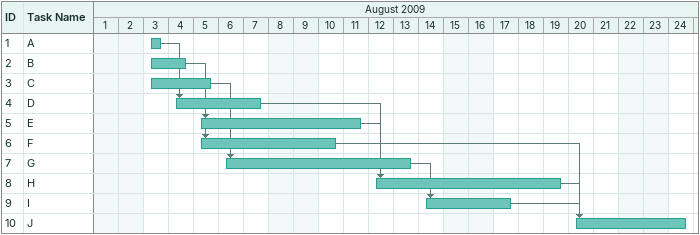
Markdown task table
| ID | Task | Start | Finish | Predecessors |
|---|---|---|---|---|
| 1 | A | 2009-08-03 | 2009-08-03 |  |
| 2 | B | 2009-08-03 | 2009-08-04 |  |
| 3 | C | 2009-08-03 | 2009-08-05 |  |
| 4 | D | 2009-08-04 | 2009-08-07 | 1 |
| 5 | E | 2009-08-05 | 2009-08-11 | 2 |
| 6 | F | 2009-08-05 | 2009-08-10 | 2 |
| 7 | G | 2009-08-06 | 2009-08-13 | 3 |
| 8 | H | 2009-08-12 | 2009-08-19 | 4, 5 |
| 9 | I | 2009-08-14 | 2009-08-17 | 7 |
| 10 | J | 2009-08-20 | 2009-08-24 | 6, 8, 9 |
